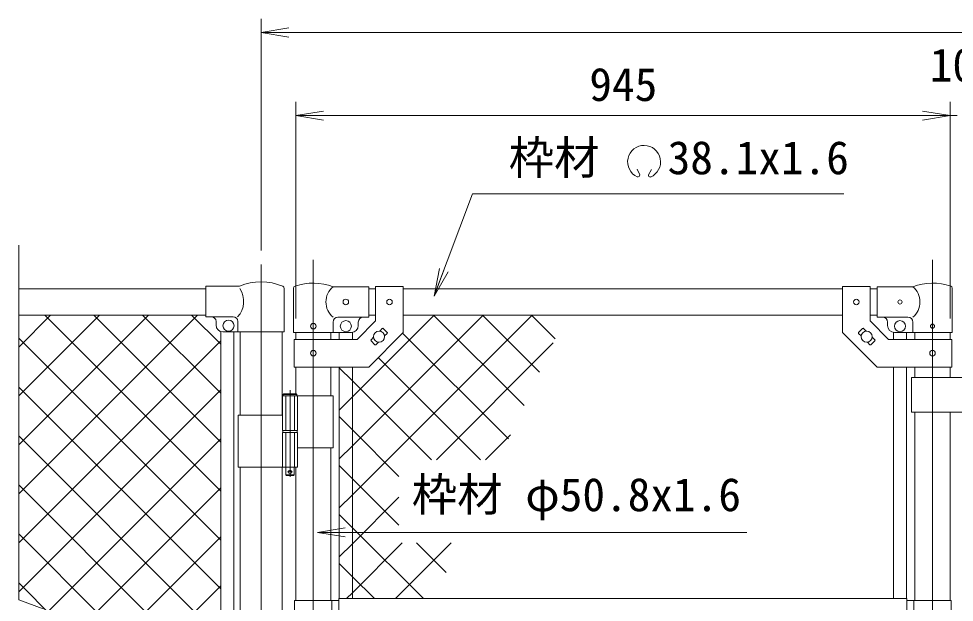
# Model space of a CAD drawing. Units: millimetres, scale not verified. Extents: x -4200 to 4200, y -2970 to 2970.
# Drawn here: x -108 to 1243, y 509 to 1351 of the extents above; entities that cross this region are included whole.
import ezdxf
from ezdxf.enums import TextEntityAlignment as Align

# ---------------------------------------------------------------- set-up
doc = ezdxf.new("R2010")
doc.units = ezdxf.units.MM
doc.header["$LTSCALE"] = 20
doc.linetypes.add('DASHED', pattern=[7.5, 6, -1.5])
doc.linetypes.add('USER1', pattern=[50.8, 31.75, -6.35, 6.35, -6.35])
for name, color, linetype, lineweight in [('0-1_D-BMK', 2, 'USER1', 13), ('0-2_D-STR1', 1, 'Continuous', 18), ('0-3_D-STR3', 3, 'Continuous', 13), ('0-4_D-STR-DIM', 7, 'Continuous', 9), ('0-5_0', 3, 'Continuous', 18), ('0-6_D-STR-TXT', 7, 'Continuous', 9), ('0-7_D-STR2', 7, 'Continuous', 9)]:
    doc.layers.add(name, color=color, linetype=linetype, lineweight=lineweight)
doc.styles.add('ＭＳ ゴシック', font='')
doc.styles.get('ＭＳ ゴシック').set_extended_font_data('MS Gothic')

# ---------------------------------------------------------------- blocks, each defined once
blk = doc.blocks.new('_Open')
at = {"layer": '0-5_0', "color": 7, "lineweight": 9}
blk.add_line((-20, 3.33), (0, 0), dxfattribs=at)
blk.add_lwpolyline([(-20, -3.33), (0, 0), (-20, 0)], dxfattribs=at)

msp = doc.modelspace()

# ---------------------------------------------------------------- linework, layer by layer
at = {"layer": '0-1_D-BMK'}
for p, q in [((317.39, 1003.1), (317.39, -35.29)), ((1211.59, 1003.1), (1211.59, -35.29)), ((241.99, 996.61), (241.99, -120.04)), ((283.83, 814.79), (283.83, 689.9)), ((287.46, 696.87), (280.21, 696.87))]:
    msp.add_line(p, q, dxfattribs=at)
at = {"layer": '0-2_D-STR1'}
for p, q in [((161.99, 961.37), (-108.01, 961.37)), ((397.39, 961.37), (407.39, 961.37)), ((447.39, 961.37), (1081.59, 961.37)), ((1121.59, 961.37), (1131.59, 961.37)), ((161.99, 923.37), (-108.01, 923.37)), ((397.39, 923.37), (407.39, 923.37)), ((447.39, 923.37), (1081.59, 923.37)), ((1121.59, 923.37), (1131.59, 923.37)), ((211.74, 899.07), (211.74, 778.87)), ((272.24, 899.07), (272.24, 778.87)), ((291.99, 898.37), (291.99, 888.32)), ((342.79, 898.37), (342.79, 888.32)), ((1186.19, 898.37), (1186.19, 888.32)), ((1236.99, 898.37), (1236.99, 888.32)), ((291.99, 848.32), (291.99, 809.87)), ((342.79, 848.32), (342.79, 806.87)), ((1186.19, 848.32), (1186.19, 833.32)), ((1236.99, 848.32), (1236.99, 833.32)), ((1186.19, 783.32), (1186.19, 511.37)), ((1236.99, 783.32), (1236.99, 511.37)), ((342.79, 731.87), (342.79, 511.37)), ((211.74, 703.87), (211.74, 496.87)), ((272.24, 703.87), (272.24, 496.87)), ((291.99, 703.87), (291.99, 511.37))]:
    msp.add_line(p, q, dxfattribs=at)
at = {"layer": '0-3_D-STR3'}
for p, q in [((161.99, 921.07), (161.99, 965.07)), ((210.86, 965.07), (161.99, 965.07)), ((275.39, 961.92), (275.39, 899.07)), ((288.84, 898.37), (288.84, 962.06)), ((397.39, 964.37), (345.94, 964.37)), ((397.39, 964.37), (397.39, 920.37)), ((407.39, 964.57), (407.39, 914.89)), ((407.39, 964.57), (447.39, 964.57)), ((447.39, 964.57), (447.39, 898.32)), ((1081.59, 964.57), (1081.59, 898.32)), ((1121.59, 964.57), (1081.59, 964.57)), ((1121.59, 964.57), (1121.59, 914.89)), ((1131.59, 964.37), (1183.04, 964.37)), ((1131.59, 964.37), (1131.59, 920.37)), ((1240.14, 898.37), (1240.14, 962.06)), ((201.59, 921.07), (161.99, 921.07)), ((397.39, 920.37), (352.94, 920.37)), ((1131.59, 920.37), (1176.04, 920.37)), ((176.99, 909.07), (176.99, 914.07)), ((208.59, 914.07), (208.59, 899.07)), ((345.94, 898.37), (345.94, 913.37)), ((380.82, 888.32), (407.39, 914.89)), ((382.39, 913.37), (382.39, 908.37)), ((1148.16, 888.32), (1121.59, 914.89)), ((1146.59, 913.37), (1146.59, 908.37)), ((1183.04, 898.37), (1183.04, 913.37)), ((183.64, 496.87), (183.64, 899.65)), ((275.39, 899.07), (186.99, 899.07)), ((202.64, 496.87), (202.64, 899.07)), ((288.84, 898.37), (345.94, 898.37)), ((345.94, 898.37), (372.39, 898.37)), ((354.89, 898.37), (354.89, 888.32)), ((373.89, 898.37), (373.89, 888.32)), ((413.27, 900.27), (416.99, 903.98)), ((418.4, 903.98), (424.06, 898.33)), ((420.34, 893.2), (424.06, 896.91)), ((1110.58, 903.98), (1104.92, 898.33)), ((1108.64, 893.2), (1104.92, 896.91)), ((1115.71, 900.27), (1111.99, 903.98)), ((1155.09, 898.37), (1155.09, 888.32)), ((1183.04, 898.37), (1156.59, 898.37)), ((1174.09, 898.37), (1174.09, 888.32)), ((1240.14, 898.37), (1183.04, 898.37)), ((289.69, 888.32), (380.82, 888.32)), ((289.69, 888.32), (289.69, 848.32)), ((400.72, 887.72), (404.44, 891.44)), ((400.72, 886.31), (406.38, 880.65)), ((407.79, 880.65), (411.51, 884.37)), ((1121.19, 880.65), (1117.47, 884.37)), ((1128.26, 886.31), (1122.6, 880.65)), ((1128.26, 887.72), (1124.54, 891.44)), ((1239.29, 888.32), (1148.16, 888.32)), ((1239.29, 888.32), (1239.29, 848.32)), ((354.89, 848.32), (354.89, 513.87)), ((373.89, 848.32), (373.89, 513.87)), ((1155.09, 848.32), (1155.09, 513.87)), ((1174.09, 848.32), (1174.09, 513.87)), ((1301.39, 833.32), (1181.39, 833.32)), ((1181.39, 833.32), (1181.39, 783.32)), ((273.03, 806.87), (273.03, 756.87)), ((345.94, 806.87), (273.03, 806.87)), ((273.83, 808.87), (274.83, 809.87)), ((273.83, 808.87), (273.83, 806.87)), ((273.83, 808.87), (293.83, 808.87)), ((292.83, 809.87), (274.83, 809.87)), ((294.63, 806.87), (294.63, 756.87)), ((345.94, 806.87), (345.94, 731.87)), ((273.03, 778.87), (208.69, 778.87)), ((208.69, 778.87), (208.69, 703.87)), ((1301.39, 783.32), (1181.39, 783.32)), ((294.63, 756.87), (273.03, 756.87)), ((273.33, 756.87), (273.33, 753.87)), ((294.33, 756.87), (294.33, 753.87)), ((294.63, 753.87), (273.03, 753.87)), ((273.03, 753.87), (273.03, 703.87)), ((294.33, 753.87), (273.33, 753.87)), ((294.63, 753.87), (294.63, 703.87)), ((345.94, 731.87), (294.74, 731.87)), ((294.63, 703.87), (208.69, 703.87)), ((289.83, 703.87), (289.83, 692.87)), ((278.83, 691.87), (277.83, 692.87)), ((288.83, 691.87), (278.83, 691.87)), ((288.83, 691.87), (289.83, 692.87)), ((1174.49, 513.87), (354.49, 513.87)), ((354.49, 458.87), (354.49, 513.87)), ((1174.49, 492.87), (1174.49, 513.87)), ((290.39, 511.37), (290.39, 461.37)), ((290.39, 511.37), (354.49, 511.37)), ((344.39, 511.37), (344.39, 461.37)), ((1238.59, 511.37), (1174.49, 511.37)), ((1184.59, 511.37), (1184.59, 492.87)), ((1238.59, 511.37), (1238.59, 492.87))]:
    msp.add_line(p, q, dxfattribs=at)
at = {"layer": '0-3_D-STR3', "linetype": 'DASHED'}
for p, q in [((277.53, 806.87), (277.53, 756.87)), ((290.13, 806.87), (290.13, 756.87)), ((277.53, 753.87), (277.53, 703.87)), ((290.13, 753.87), (290.13, 703.87))]:
    msp.add_line(p, q, dxfattribs=at)
at = {"layer": '0-3_D-STR3'}
for points in [[(289.69, 848.32), (397.39, 848.32), (447.39, 898.32)], [(1239.29, 848.32), (1131.59, 848.32), (1081.59, 898.32)], [(292.83, 809.87), (293.83, 808.87), (293.83, 806.87)], [(277.83, 703.87), (277.83, 692.87), (289.83, 692.87)]]:
    msp.add_lwpolyline(points, dxfattribs=at)
for centre, radius in [((364.39, 942.37), 4), ((427.39, 942.32), 4), ((1101.59, 942.32), 4), ((1164.59, 942.37), 3), ((194.99, 908.07), 8), ((317.39, 907.37), 4), ((364.39, 907.37), 8), ((1164.59, 907.37), 8), ((1211.59, 907.37), 3), ((412.39, 892.32), 8), ((1116.59, 892.32), 8), ((317.39, 868.32), 4), ((1211.59, 868.32), 4), ((283.83, 696.87), 2.5)]:
    msp.add_circle(centre, radius, dxfattribs=at)
for centre, radius, start, end in [((183.46, 943.12), 33.4, 317.7041, 33.64086), ((241.99, 891.37), 80, 66.89371, 112.90125), ((272.09, 961.92), 3.3, 0, 66.89371), ((292.14, 962.06), 3.3, 109.22051, 180), ((317.39, 889.64), 80, 69.0916, 109.22051), ((364.14, 942.37), 28.55, 129.59418, 230.40582), ((1211.59, 889.64), 80, 70.77949, 110.9084), ((1164.84, 942.37), 28.55, 309.59418, 50.40582), ((1236.84, 962.06), 3.3, 0, 70.77949), ((169.99, 914.07), 7, 0, 90), ((201.59, 914.07), 7, 0, 90), ((352.94, 913.37), 7, 90, 180), ((389.39, 913.37), 7, 90, 180), ((1139.59, 913.37), 7, 0, 90), ((1176.04, 913.37), 7, 0, 90), ((186.99, 909.07), 10, 180, 270), ((372.39, 908.37), 10, 270, 0), ((1156.59, 908.37), 10, 180, 270), ((417.69, 903.28), 1, 45, 135), ((423.35, 897.62), 1, 315, 45), ((1105.63, 897.62), 1, 135, 225), ((1111.29, 903.28), 1, 45, 135), ((401.43, 887.01), 1, 135, 225), ((407.09, 881.36), 1, 225, 315), ((1121.89, 881.36), 1, 225, 315), ((1127.55, 887.01), 1, 315, 45)]:
    msp.add_arc(centre, radius, start, end, dxfattribs=at)
at = {"layer": '0-4_D-STR-DIM'}
for p, q in [((241.99, 1016.61), (241.99, 1351.37)), ((281.99, 1331.37), (2201.99, 1331.37)), ((291.99, 918.37), (291.99, 1231.37)), ((1236.99, 918.37), (1236.99, 1231.37)), ((1236.99, 918.37), (1236.99, 1231.37)), ((1196.99, 1211.37), (331.99, 1211.37)), ((1196.99, 1211.37), (1156.99, 1211.37)), ((1236.99, 1211.37), (1246.99, 1211.37)), ((-108.01, 512.02), (-108.01, 1024.37)), ((-72.77, 499.19), (-108.01, 512.02))]:
    msp.add_line(p, q, dxfattribs=at)
at = {"layer": '0-6_D-STR-TXT'}
for p, q in [((788.78, 1125.75), (784.95, 1133.96)), ((801.36, 1125.74), (805.89, 1133.58))]:
    msp.add_line(p, q, dxfattribs=at)
for points in [[(1083.32, 1098.46), (547.12, 1098.46), (492.56, 952.8)], [(943.38, 609.61), (522.55, 609.61), (325.4, 609.61)]]:
    msp.add_lwpolyline(points, dxfattribs=at)
for centre, radius, start, end in [((795.07, 1144.63), 23.75, 292.92895, 245.65759), ((786.32, 1125.29), 2.5, 245.55066, 10.6575), ((803.82, 1125.28), 2.5, 169.34241, 276.63708)]:
    msp.add_arc(centre, radius, start, end, dxfattribs=at)
at = {"layer": '0-7_D-STR2'}
for p, q in [((-108.01, 877.25), (-61.89, 923.37)), ((-108.01, 806.54), (8.82, 923.37)), ((-108.01, 735.83), (79.53, 923.37)), ((-108.01, 665.12), (150.24, 923.37)), ((183.64, 669.28), (-70.45, 923.37)), ((183.64, 739.99), (0.26, 923.37)), ((183.64, 810.7), (70.97, 923.37)), ((183.64, 881.41), (141.68, 923.37)), ((373.89, 805.27), (491.99, 923.37)), ((373.89, 734.56), (562.7, 923.37)), ((373.89, 663.85), (633.41, 923.37)), ((621.73, 792.69), (491.06, 923.37)), ((644.22, 840.92), (561.77, 923.37)), ((666.71, 889.14), (632.48, 923.37)), ((599.25, 744.47), (446.39, 897.32)), ((183.64, 598.56), (-108.01, 890.21)), ((-108.01, 594.41), (183.64, 886.06)), ((495.14, 714.39), (663.92, 883.17)), ((558.62, 714.39), (411.04, 861.96)), ((183.64, 527.85), (-108.01, 819.5)), ((-108.01, 523.7), (183.64, 815.35)), ((354.89, 786.27), (373.89, 805.27)), ((-74.63, 486.37), (183.64, 744.64)), ((565.85, 714.39), (602.14, 750.67)), ((354.89, 715.56), (373.89, 734.56)), ((83.71, 486.37), (-108.01, 678.08)), ((-3.92, 486.37), (183.64, 673.92)), ((354.89, 644.85), (373.89, 663.85)), ((13, 486.37), (-108.01, 607.37)), ((66.79, 486.37), (183.64, 603.21)), ((436.04, 513.87), (516.56, 594.39)), ((509.3, 551.57), (466.48, 594.39)), ((-57.71, 486.37), (-108.01, 536.66)), ((137.51, 486.37), (183.64, 532.5))]:
    msp.add_line(p, q, dxfattribs=at)
for points in [[(487.91, 714.39), (373.89, 828.4), (354.89, 847.4)], [(441.09, 690.49), (373.89, 757.69), (354.89, 776.69)], [(159.99, 480.79), (154.42, 486.37), (-108.01, 748.79)], [(441.09, 619.78), (373.89, 686.98), (354.89, 705.98)], [(354.89, 574.14), (373.89, 593.14), (441.09, 660.34)], [(476.29, 513.87), (373.89, 616.27), (354.89, 635.27)], [(365.33, 513.87), (373.89, 522.42), (445.85, 594.39)], [(405.58, 513.87), (373.89, 545.56), (354.89, 564.56)]]:
    msp.add_lwpolyline(points, dxfattribs=at)

# ---------------------------------------------------------------- block references
at = {"layer": '0-4_D-STR-DIM', "xscale": 2, "yscale": 2, "rotation": 180}
for p in [(241.99, 1331.37), (291.99, 1211.37)]:
    msp.add_blockref('_Open', p, dxfattribs=at)
at = {"layer": '0-4_D-STR-DIM', "xscale": 2, "yscale": 2}
msp.add_blockref('_Open', (1236.99, 1211.37), dxfattribs=at)
msp.add_blockref('_Open', (1236.99, 1211.37), dxfattribs=at)
at = {"layer": '0-6_D-STR-TXT', "xscale": 2, "yscale": 2}
for p, rotation in [((491.85, 950.93), 249.46512), ((323.4, 609.61), 180)]:
    msp.add_blockref('_Open', p, dxfattribs=dict(at, rotation=rotation))

# ---------------------------------------------------------------- texts
at = {"layer": '0-4_D-STR-DIM', "style": 'ＭＳ ゴシック'}
for s, p in [('10', (1207.59, 1246.12)), ('945', (716.02, 1218.12))]:
    msp.add_text(s, height=48.09, dxfattribs=at).set_placement(p, align=Align.BOTTOM_LEFT)
at = {"layer": '0-6_D-STR-TXT', "style": 'ＭＳ ゴシック'}
for s, p in [('枠材 \u300038.1x1.6', (599.56, 1112.32)), ('枠材 φ50.8x1.6', (459.62, 625.75))]:
    msp.add_text(s, height=48.09, dxfattribs=at).set_placement(p, align=Align.BOTTOM_LEFT)

doc.saveas('drawing.dxf')
